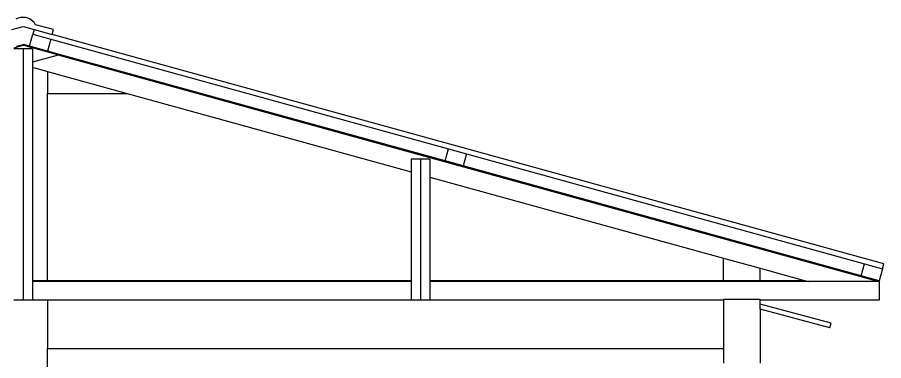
# Model space of a CAD drawing. Header units: metres. Extents: x -4.29 to 4.37, y -2.02 to 2.15.
# Drawn here: x 0.831 to 4.369, y 0.751 to 2.151 of the extents above; entities that cross this region are included whole.
import ezdxf

# ---------------------------------------------------------------- set-up
doc = ezdxf.new("R2010")
doc.units = ezdxf.units.M
doc.layers.add('SectionCutEdges', color=7, linetype='Continuous')

msp = doc.modelspace()

# ---------------------------------------------------------------- linework, layer by layer
for p, q in [((0.8547, 2.0228), (0.8166, 2.0228)), ((0.8189, 2.0267), (0.8547, 2.0366)), ((0.8282, 2.0332), (0.8547, 2.0405)), ((0.8813, 2.0332), (0.8547, 2.0405)), ((0.8906, 2.0267), (0.8547, 2.0366)), ((0.8928, 2.0228), (0.8547, 2.0228)), ((0.8547, 2.0228), (0.8547, 0.9966)), ((0.8928, 2.0267), (0.8906, 2.0267)), ((0.8928, 2.0261), (0.8906, 2.0267)), ((0.8928, 2.0267), (0.8928, 2.0261)), ((0.991, 1.999), (0.8928, 2.0261)), ((0.8928, 2.0228), (0.8928, 1.9681)), ((0.9981, 1.9971), (0.8928, 1.9681)), ((0.9981, 2.001), (0.9547, 2.0129)), ((0.9981, 2.001), (0.991, 1.999)), ((0.9981, 1.9971), (0.991, 1.999)), ((2.5789, 1.5651), (0.9981, 2.001)), ((4.3357, 1.0767), (0.9981, 1.9971)), ((0.8928, 1.9681), (0.8928, 1.947)), ((0.8928, 1.947), (0.9547, 1.93)), ((0.8928, 1.947), (0.8928, 1.0767)), ((0.9547, 1.93), (0.9547, 1.8405)), ((0.9547, 1.93), (1.2792, 1.8405)), ((0.9547, 1.8405), (1.2792, 1.8405)), ((0.9547, 1.0767), (0.9547, 1.8405)), ((1.2792, 1.8405), (2.44, 1.5204)), ((2.4781, 1.5728), (2.44, 1.5728)), ((2.44, 1.5728), (2.44, 1.5204)), ((2.5162, 1.5728), (2.4781, 1.5728)), ((2.4781, 1.5728), (2.4781, 0.9966)), ((2.5162, 1.5728), (2.5162, 1.4994)), ((4.2765, 1.097), (2.6523, 1.5448)), ((2.44, 1.5204), (2.44, 1.0767)), ((2.5162, 1.4994), (2.5162, 1.0767)), ((2.5162, 1.4994), (3.7147, 1.1689)), ((3.7147, 1.0767), (3.7147, 1.1689)), ((3.7147, 1.1689), (3.8647, 1.1275)), ((3.8647, 1.0767), (3.8647, 1.1275)), ((3.8647, 1.1275), (4.0491, 1.0767)), ((0.9547, 1.0767), (0.8928, 1.0767)), ((0.8928, 1.0767), (0.8928, 1.0728)), ((2.44, 1.0728), (0.8928, 1.0728)), ((0.8928, 1.0728), (0.8928, 0.9966)), ((2.44, 1.0767), (0.9547, 1.0767)), ((2.44, 1.0767), (2.44, 1.0728)), ((2.44, 1.0728), (2.44, 0.9966)), ((3.7147, 1.0767), (2.5162, 1.0767)), ((2.5162, 1.0767), (2.5162, 1.0728)), ((4.0633, 1.0728), (2.5162, 1.0728)), ((2.5162, 1.0728), (2.5162, 0.9966)), ((3.8647, 1.0767), (3.7147, 1.0767)), ((4.0491, 1.0767), (3.8647, 1.0767)), ((4.0491, 1.0767), (4.0633, 1.0728)), ((4.35, 1.0728), (4.0633, 1.0728)), ((4.35, 1.0767), (4.3357, 1.0767)), ((4.35, 1.0728), (4.3357, 1.0767)), ((4.35, 1.0728), (4.35, 1.0767)), ((4.35, 1.0728), (4.35, 0.9966)), ((0.8547, 0.9966), (0.8166, 0.9966)), ((0.8928, 0.9966), (0.8547, 0.9966)), ((0.9547, 0.9966), (0.8928, 0.9966)), ((0.9547, 0.9966), (0.9547, 0.8005)), ((2.44, 0.9966), (0.9547, 0.9966)), ((2.4781, 0.9966), (2.44, 0.9966)), ((2.5162, 0.9966), (2.4781, 0.9966)), ((3.7147, 0.9966), (2.5162, 0.9966)), ((4.35, 0.9966), (3.8647, 0.9966)), ((4.1548, 0.9041), (3.8647, 0.9812)), ((4.1496, 0.8848), (3.8647, 0.9605)), ((4.1496, 0.8848), (4.1548, 0.9041)), ((0.9547, 0.8005), (3.7147, 0.8005)), ((0.9547, -1.4995), (0.9547, 0.8005))]:
    msp.add_line(p, q)
at = {"layer": 'SectionCutEdges'}
for p, q in [((0.8346, 2.1471), (0.8253, 2.1427)), ((0.8445, 2.1498), (0.8346, 2.1471)), ((0.8547, 2.1507), (0.8445, 2.1498)), ((0.865, 2.1498), (0.8547, 2.1507)), ((0.8749, 2.1471), (0.865, 2.1498)), ((0.8842, 2.1427), (0.8749, 2.1471)), ((0.8925, 2.1367), (0.8842, 2.1427)), ((0.8997, 2.1293), (0.8925, 2.1367)), ((0.9054, 2.1207), (0.8997, 2.1293)), ((0.8094, 2.1014), (0.8547, 2.114)), ((0.8547, 2.114), (0.9001, 2.1014)), ((0.9001, 2.1014), (0.8948, 2.0822)), ((0.9001, 2.1014), (0.9735, 2.0812)), ((0.9789, 2.1005), (0.9054, 2.1207)), ((0.9735, 2.0812), (0.9789, 2.1005)), ((0.8813, 2.0332), (0.8948, 2.0822)), ((0.8948, 2.0822), (0.9682, 2.0619)), ((0.9682, 2.0619), (0.9547, 2.0129)), ((0.9682, 2.0619), (2.5924, 1.6141)), ((4.3688, 1.145), (0.9735, 2.0812)), ((0.9547, 2.0129), (0.8813, 2.0332)), ((2.5789, 1.5651), (2.5924, 1.6141)), ((2.5924, 1.6141), (2.6658, 1.5938)), ((2.6658, 1.5938), (2.6523, 1.5448)), ((2.6658, 1.5938), (4.29, 1.1459)), ((2.6523, 1.5448), (2.5789, 1.5651)), ((4.2765, 1.097), (4.29, 1.1459)), ((4.29, 1.1459), (4.3635, 1.1257)), ((4.3635, 1.1257), (4.3688, 1.145)), ((4.35, 1.0767), (4.2765, 1.097)), ((4.3635, 1.1257), (4.35, 1.0767)), ((3.8647, 1.0005), (3.7147, 1.0005)), ((3.7147, 1.0005), (3.7147, 0.9966)), ((3.7147, 0.9966), (3.7147, 0.8005)), ((3.8647, 0.9966), (3.8647, 1.0005)), ((3.8647, 0.9812), (3.8647, 0.9966)), ((3.8647, 0.9605), (3.8647, 0.9812)), ((3.8647, 0.9605), (3.8647, 0.7405)), ((3.7147, 0.8005), (3.7147, 0.7405))]:
    msp.add_line(p, q, dxfattribs=at)

doc.saveas('drawing.dxf')
